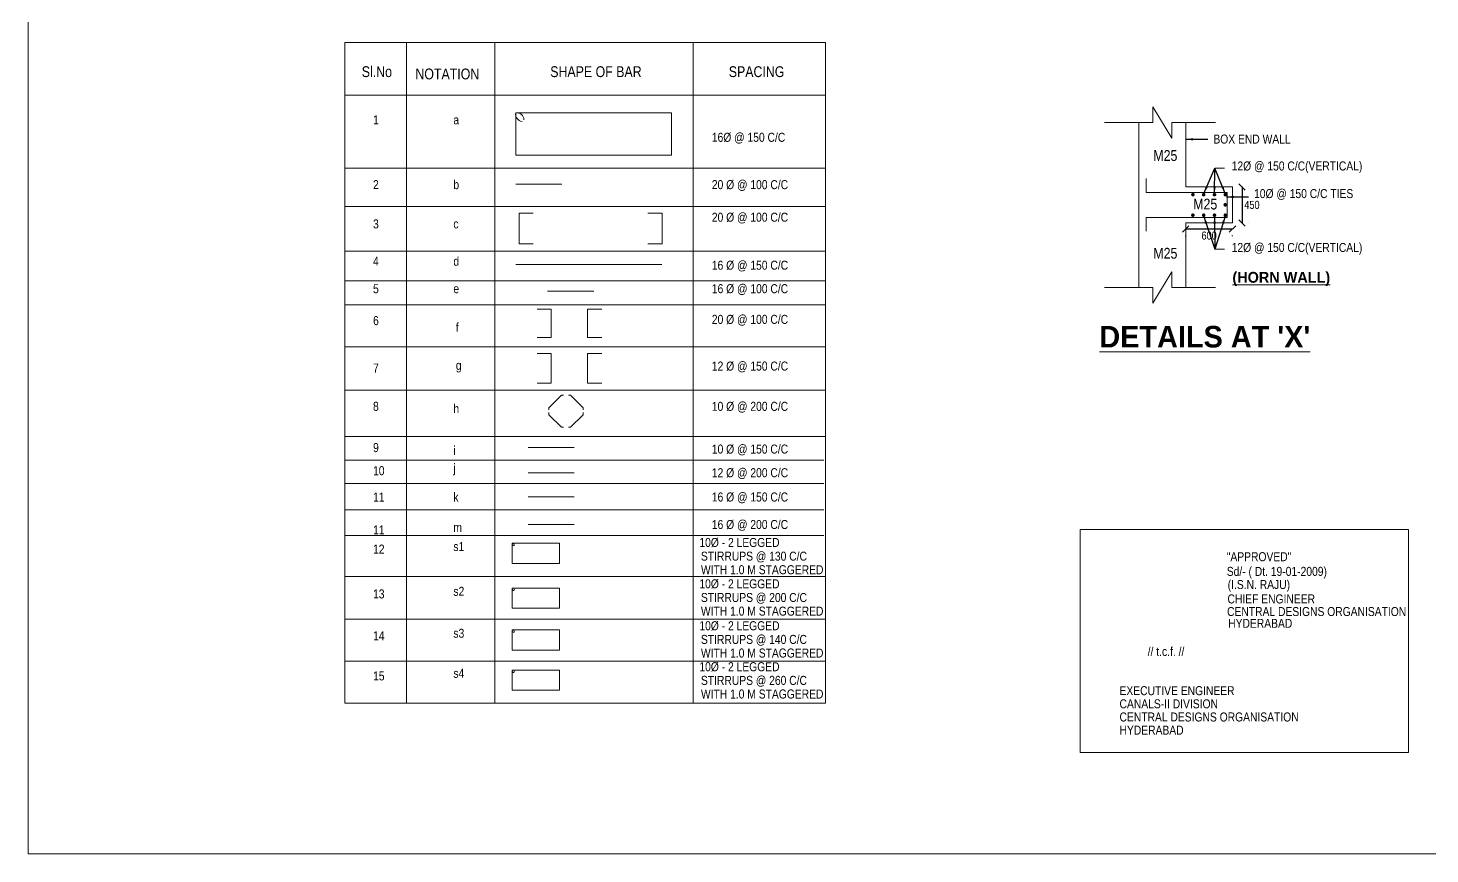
# Model space of a CAD drawing. Header units: inches. Extents: x -23 to 577, y 120 to 570.
# Drawn here: x -23.1 to 366.6, y 120.1 to 349.9 of the extents above; entities that cross this region are included whole.
import ezdxf

# ---------------------------------------------------------------- set-up
doc = ezdxf.new("R2010")
doc.units = ezdxf.units.IN
doc.header["$MEASUREMENT"] = 0
for name, color, linetype in [('DIM', 10, 'Continuous'), ('LEADER', 4, 'Continuous'), ('shape of bar', 5, 'Continuous'), ('STEEL', 5, 'Continuous'), ('TEXT_NAME', 5, 'Continuous'), ('TEXT_STEEL', 7, 'Continuous')]:
    doc.layers.add(name, color=color, linetype=linetype)
doc.styles.add('ARIAL NARROW', font='ARIALN.TTF')
doc.styles.add('arn', font='ARIALN.TTF')
doc.styles.add('CITYBLUEPR', font='cityb___.ttf')
doc.dimstyles.new('STANDARD$0', dxfattribs={"dimscale": 88.888889, "dimtxt": 0.02, "dimasz": 0.02, "dimexe": 0.05, "dimexo": 0.1, "dimgap": 0.002, "dimtad": 2, "dimdec": 0, "dimzin": 1, "dimdsep": 46, "dimtxsty": 'Standard', "dimblk": 'OBLIQUE', "dimcen": 0.09, "dimadec": 0, "dimazin": 0, "dimtfac": 1, "dimtdec": 4, "dimtofl": 0, "dimtmove": 0, "dimatfit": 3, "dimfxl": 1, "dimtolj": 1, "dimtzin": 1, "dimarcsym": 0})
doc.dimstyles.new('STANDARD$7', dxfattribs={"dimtxt": 2, "dimasz": 2, "dimexe": 1.25, "dimexo": 0.625, "dimtad": 1, "dimdec": 0, "dimlfac": 0.5, "dimdsep": 46, "dimtxsty": 'Standard', "dimblk": 'OBLIQUE', "dimcen": 2.5, "dimadec": 0, "dimazin": 0, "dimtfac": 1, "dimtdec": 0, "dimtmove": 0, "dimatfit": 3, "dimfxl": 1, "dimtolj": 1, "dimtzin": 0, "dimarcsym": 0})

# ---------------------------------------------------------------- blocks, each defined once
blk = doc.blocks.new('_Oblique')
at = {"color": 0, "linetype": 'ByBlock', "lineweight": -2}
blk.add_line((-0.5, -0.5), (0.5, 0.5), dxfattribs=at)
blk = doc.blocks.new('*D28')
at = {"layer": 'Defpoints', "color": 0, "transparency": 16777216}
for p in [(311.7, 305.71), (311.7, 295.71), (314.34, 295.71)]:
    blk.add_point(p, dxfattribs=at)
at = {"layer": 'DIM', "color": 0, "lineweight": -2, "transparency": 16777216}
for p, q in [((314.34, 305.71), (314.34, 295.71)), ((316.15, 305.71), (316.12, 305.71)), ((316.15, 295.71), (316.12, 295.71))]:
    blk.add_line(p, q, dxfattribs=at)
at = {"layer": 'DIM', "color": 0, "lineweight": -2, "transparency": 16777216, "xscale": 1.777777777777778, "yscale": 1.777777777777778, "zscale": 1.777777777777778}
for p, rotation in [((314.34, 305.71), 90), ((314.34, 295.71), 270)]:
    blk.add_blockref('_Oblique', p, dxfattribs=dict(at, rotation=rotation))
at = {"layer": 'DIM', "color": 0, "lineweight": 9, "transparency": 16777216, "insert": (317.1, 300.71), "char_height": 2.222, "attachment_point": 5, "style": 'ARIAL NARROW'}
blk.add_mtext('\\A1;450', dxfattribs=at)
blk = doc.blocks.new('*D29')
at = {"layer": 'Defpoints', "color": 0, "transparency": 16777216}
for p in [(298.7, 296.44), (311.7, 296.44), (311.7, 294.02)]:
    blk.add_point(p, dxfattribs=at)
at = {"layer": 'DIM', "color": 0, "lineweight": -2, "transparency": 16777216}
for p, q in [((298.7, 294.02), (311.7, 294.02)), ((298.7, 292), (298.7, 292.24)), ((311.7, 292), (311.7, 292.24))]:
    blk.add_line(p, q, dxfattribs=at)
at = {"layer": 'DIM', "color": 0, "lineweight": -2, "transparency": 16777216, "xscale": 1.777777777777778, "yscale": 1.777777777777778, "zscale": 1.777777777777778, "rotation": 180}
blk.add_blockref('_Oblique', (298.7, 294.02), dxfattribs=at)
at = {"layer": 'DIM', "color": 0, "lineweight": -2, "transparency": 16777216, "xscale": 1.777777777777778, "yscale": 1.777777777777778, "zscale": 1.777777777777778}
blk.add_blockref('_Oblique', (311.7, 294.02), dxfattribs=at)
at = {"layer": 'DIM', "color": 0, "lineweight": 9, "transparency": 16777216, "insert": (305.2, 292.17), "char_height": 2.222, "attachment_point": 5, "style": 'ARIAL NARROW'}
blk.add_mtext('\\A1;600', dxfattribs=at)

msp = doc.modelspace()

# ---------------------------------------------------------------- linework, layer by layer
at = {"color": 0, "lineweight": 9}
for p, q in [((-23.15, 570.15), (-23.15, 120.15)), ((289.51, 323.64), (289.51, 327.99)), ((289.51, 327.99), (294.79, 319.29)), ((289.51, 323.64), (276.13, 323.64)), ((285.7, 323.64), (285.7, 277.77)), ((306.94, 323.64), (294.79, 323.64)), ((294.79, 319.29), (294.79, 323.64)), ((298.7, 323.64), (298.7, 305.71)), ((298.7, 305.71), (311.7, 305.71)), ((311.7, 305.71), (311.7, 295.71)), ((298.7, 295.71), (311.7, 295.71)), ((298.7, 295.71), (298.7, 277.77)), ((289.51, 273.42), (294.79, 282.12)), ((294.79, 282.12), (294.79, 277.77)), ((289.51, 277.77), (276.13, 277.77)), ((289.51, 277.77), (289.51, 273.42)), ((306.94, 277.77), (294.79, 277.77)), ((269.32, 210.46), (360.59, 210.46)), ((269.32, 210.46), (269.32, 148.4)), ((360.59, 210.46), (360.59, 148.4)), ((269.32, 148.4), (360.59, 148.4)), ((-23.15, 120.15), (576.85, 120.15))]:
    msp.add_line(p, q, dxfattribs=at)
at = {"layer": 'LEADER', "color": 0, "lineweight": 9}
for p, q in [((306.76, 310.91), (309.45, 310.91)), ((306.76, 288.4), (309.45, 288.4))]:
    msp.add_line(p, q, dxfattribs=at)
at = {"layer": 'shape of bar', "color": 0, "lineweight": 9}
for p, q in [((112.44, 326.34), (155.72, 326.34)), ((112.44, 326.34), (112.44, 314.59)), ((155.72, 326.34), (155.72, 314.59)), ((112.44, 314.59), (155.72, 314.59)), ((112.44, 306.46), (125.26, 306.46)), ((113.35, 298.42), (117.3, 298.42)), ((113.35, 298.42), (113.35, 289.88)), ((153.15, 298.42), (149.2, 298.42)), ((153.15, 298.42), (153.15, 289.88)), ((113.35, 289.88), (117.3, 289.88)), ((153.15, 289.88), (149.2, 289.88)), ((112.44, 284.16), (153.03, 284.16)), ((121.3, 276.7), (134.12, 276.7)), ((122.31, 271.68), (118.36, 271.68)), ((122.31, 271.68), (122.31, 263.87)), ((132.38, 271.68), (132.38, 263.87)), ((132.38, 271.68), (136.33, 271.68)), ((122.31, 263.87), (118.36, 263.87)), ((132.38, 263.87), (136.33, 263.87)), ((122.31, 259.4), (118.36, 259.4)), ((122.31, 259.4), (122.31, 251.14)), ((132.38, 259.4), (132.38, 251.14)), ((132.38, 259.4), (136.33, 259.4)), ((122.31, 251.14), (118.36, 251.14)), ((132.38, 251.14), (136.33, 251.14)), ((121.64, 244.29), (125.12, 247.76)), ((125.12, 247.76), (125.74, 247.76)), ((127.69, 247.76), (127.07, 247.76)), ((131.17, 244.29), (127.69, 247.76)), ((121.64, 244.29), (121.64, 243.66)), ((121.64, 242.35), (121.64, 242.97)), ((121.64, 242.35), (125.12, 238.87)), ((131.17, 242.35), (127.69, 238.87)), ((131.17, 244.29), (131.17, 243.66)), ((131.17, 242.35), (131.17, 242.97)), ((125.12, 238.87), (125.74, 238.87)), ((127.69, 238.87), (127.07, 238.87)), ((115.91, 233.21), (128.71, 233.21)), ((115.91, 226.22), (128.71, 226.22)), ((115.91, 219.47), (128.71, 219.47)), ((115.91, 211.82), (128.71, 211.82)), ((111.42, 206.58), (111.42, 200.97)), ((111.42, 206.58), (124.64, 206.58)), ((124.64, 206.58), (124.64, 200.97)), ((111.42, 200.97), (124.64, 200.97)), ((111.42, 194.12), (111.42, 188.51)), ((111.42, 194.12), (124.64, 194.12)), ((124.64, 194.12), (124.64, 188.51)), ((111.42, 188.51), (124.64, 188.51)), ((111.42, 182.46), (111.42, 176.85)), ((111.42, 182.46), (124.64, 182.46)), ((124.64, 182.46), (124.64, 176.85)), ((111.42, 176.85), (124.64, 176.85)), ((111.42, 171.32), (111.42, 165.71)), ((111.42, 171.32), (124.64, 171.32)), ((124.64, 171.32), (124.64, 165.71)), ((111.42, 165.71), (124.64, 165.71))]:
    msp.add_line(p, q, dxfattribs=at)
for centre, radius, start, end in [((114.45, 325.95), 2.05, 168.9886, 262.478), ((112.68, 324.31), 2.05, 3.2812, 96.7706), ((112.02, 206.47), 0.615, 168.9886, 262.478), ((111.49, 205.97), 0.615, 3.2812, 96.7706), ((112.02, 194.01), 0.615, 168.9886, 262.478), ((111.49, 193.51), 0.615, 3.2812, 96.7706), ((112.02, 182.35), 0.615, 168.9886, 262.478), ((111.49, 181.85), 0.615, 3.2812, 96.7706), ((112.02, 171.2), 0.615, 168.9886, 262.478), ((111.49, 170.7), 0.615, 3.2812, 96.7706)]:
    msp.add_arc(centre, radius, start, end, dxfattribs=at)
at = {"layer": 'STEEL', "color": 0, "lineweight": 9}
for p, q in [((64.96, 345.93), (64.96, 162.07)), ((64.96, 345.93), (198.54, 345.93)), ((82.06, 345.93), (82.06, 162.07)), ((106.6, 345.93), (106.6, 162.07)), ((161.73, 345.93), (161.73, 162.07)), ((198.54, 345.93), (198.54, 162.07)), ((198.54, 331.25), (64.96, 331.25)), ((64.96, 310.93), (198.54, 310.93)), ((287.7, 308.04), (287.7, 304.21)), ((287.7, 304.21), (310.2, 304.21)), ((310.2, 304.21), (310.2, 297.21)), ((64.96, 300.23), (198.54, 300.23)), ((287.7, 297.21), (310.2, 297.21)), ((287.7, 293.38), (287.7, 297.21)), ((64.96, 287.81), (198.54, 287.81)), ((64.96, 279.63), (198.54, 279.63)), ((64.96, 272.94), (198.54, 272.94)), ((64.96, 261.23), (198.54, 261.23)), ((64.96, 249.16), (198.54, 249.16)), ((64.96, 236.32), (198.54, 236.32)), ((64.96, 229.67), (198.06, 229.67)), ((64.96, 223.24), (198.06, 223.24)), ((64.96, 215.91), (198.06, 215.91)), ((64.96, 208.73), (198.06, 208.73)), ((64.96, 197.34), (198.54, 197.34)), ((64.96, 185.46), (198.54, 185.46)), ((64.96, 173.8), (198.54, 173.8)), ((64.96, 162.07), (198.54, 162.07))]:
    msp.add_line(p, q, dxfattribs=at)
at = {"layer": 'STEEL', "color": 0, "lineweight": 9, "const_width": 0.493, "elevation": 18.8}
for points in [[(300.44, 303.56, 1), (300.94, 303.56, 1)], [(303.44, 303.56, 1), (303.94, 303.56, 1)], [(306.44, 303.56, 1), (306.94, 303.56, 1)], [(309.44, 303.56, 1), (309.94, 303.56, 1)], [(309.44, 300.74, 1), (309.94, 300.74, 1)], [(300.44, 297.85, -1), (300.94, 297.85, -1)], [(303.44, 297.85, -1), (303.94, 297.85, -1)], [(306.44, 297.85, -1), (306.94, 297.85, -1)], [(309.44, 297.85, -1), (309.94, 297.85, -1)]]:
    msp.add_lwpolyline(points, format="xyb", close=True, dxfattribs=at)

# ---------------------------------------------------------------- texts
at = {"color": 0, "lineweight": 9, "style": 'arn'}
for s, p in [('"APPROVED"', (310.1, 201.6)), ('Sd/- ( Dt. 19-01-2009)', (310.1, 197.51)), ('(I.S.N. RAJU)', (310.36, 193.85)), ('CHIEF ENGINEER', (310.3, 189.85)), ('CENTRAL DESIGNS ORGANISATION', (310.19, 186.34)), ('HYDERABAD', (310.5, 183.06)), ('// t.c.f. //', (288.12, 175.22)), ('EXECUTIVE ENGINEER', (280.29, 164.33)), ('CANALS-II DIVISION', (280.29, 160.67)), ('CENTRAL DESIGNS ORGANISATION', (280.29, 157.01)), ('HYDERABAD', (280.29, 153.35))]:
    msp.add_text(s, height=2.5, dxfattribs=at).set_placement(p)
at = {"layer": 'STEEL', "color": 0, "lineweight": 9, "style": 'ARIAL NARROW'}
for s, p in [('1', (72.77, 323.13)), ('a', (95.1, 323.13)), ('16%%C @ 150 C/C', (166.95, 318.27)), ('2', (72.77, 305.11)), ('b', (95.1, 305.11)), ('20 %%C @ 100 C/C', (166.95, 305.11)), ('3', (72.77, 294.19)), ('20 %%C @ 100 C/C', (166.95, 296.04)), ('c', (95.1, 294.19)), ('4', (72.77, 283.8)), ('d', (95.1, 283.8)), ('16 %%C @ 150 C/C', (166.95, 282.69)), ('5', (72.77, 276.16)), ('e', (95.1, 276.16)), ('16 %%C @ 100 C/C', (166.95, 276.16)), ('6', (72.77, 267.28)), ('20 %%C @ 100 C/C', (166.95, 267.62)), ('f', (95.78, 265.43)), ('12 %%C @ 150 C/C', (166.95, 254.63)), ('7', (72.77, 254.09)), ('g', (95.78, 254.84)), ('8', (72.77, 243.44)), ('10 %%C @ 200 C/C', (166.95, 243.43)), ('h', (95.1, 242.79)), ('9', (72.77, 231.96)), ('10 %%C @ 150 C/C', (166.95, 231.54)), ('i', (95.1, 231.16)), ('10', (72.77, 225.53)), ('j', (95.1, 226.25)), ('12 %%C @ 200 C/C', (166.95, 224.96)), ('11', (72.77, 218.2)), ('k', (95.1, 218.18)), ('16 %%C @ 150 C/C', (166.95, 218.21)), ('11', (72.77, 209.04)), ('m', (95.1, 209.76)), ('16 %%C @ 200 C/C', (166.95, 210.56)), ('s1', (95.1, 204.43)), ('10%%C - 2 LEGGED', (163.49, 205.56)), ('12', (72.77, 203.71)), ('STIRRUPS @ 130 C/C', (163.92, 201.75)), ('WITH 1.0 M STAGGERED', (163.92, 197.97)), ('10%%C - 2 LEGGED', (163.49, 194.05)), ('13', (72.77, 191.25)), ('s2', (95.1, 191.97)), ('STIRRUPS @ 200 C/C', (163.92, 190.25)), ('WITH 1.0 M STAGGERED', (163.92, 186.46)), ('10%%C - 2 LEGGED', (163.49, 182.39)), ('14', (72.77, 179.59)), ('s3', (95.1, 180.31)), ('STIRRUPS @ 140 C/C', (163.92, 178.59)), ('WITH 1.0 M STAGGERED', (163.92, 174.8)), ('s4', (95.1, 169.16)), ('10%%C - 2 LEGGED', (163.49, 170.99)), ('15', (72.77, 168.44)), ('STIRRUPS @ 260 C/C', (163.92, 167.19)), ('WITH 1.0 M STAGGERED', (163.92, 163.4))]:
    msp.add_text(s, height=2.5, dxfattribs=at).set_placement(p)
at = {"layer": 'TEXT_NAME', "color": 0, "lineweight": 9}
for s, height, style, p in [('Sl.No     ', 3, 'ARIAL NARROW', (69.63, 336.28)), ('SHAPE OF BAR', 3, 'ARIAL NARROW', (122.03, 336.28)), ('SPACING', 3, 'ARIAL NARROW', (171.66, 336.28)), ('NOTATION', 3, 'ARIAL NARROW', (84.54, 335.64)), ('M25', 3, 'ARIAL NARROW', (289.69, 312.95)), ('M25', 3, 'ARIAL NARROW', (300.77, 299.45)), ('M25', 3, 'ARIAL NARROW', (289.69, 285.76)), ('%%U(HORN WALL)', 3, 'CITYBLUEPR', (311.67, 279.07)), ("%%UDETAILS AT 'X'", 6, 'CITYBLUEPR', (274.68, 261.05))]:
    msp.add_text(s, height=height, dxfattribs=dict(at, style=style)).set_placement(p)
at = {"layer": 'TEXT_STEEL', "color": 0, "lineweight": 9, "style": 'ARIAL NARROW'}
for s, p in [('BOX END WALL', (306.38, 317.78)), ('12%%C @ 150 C/C(VERTICAL)', (311.47, 310.3)), ('10%%C @ 150 C/C TIES', (317.69, 302.62)), ('12%%C @ 150 C/C(VERTICAL)', (311.47, 287.63))]:
    msp.add_text(s, height=2.5, dxfattribs=at).set_placement(p)

# ---------------------------------------------------------------- dimensions: what is measured, and where the dimension line sits
at = {"layer": 'DIM', "color": 0, "lineweight": 9}
dim = msp.add_linear_dim(base=(314.34, 295.71), p1=(311.7, 305.71), p2=(311.7, 295.71), angle=90, text='450', dimstyle='STANDARD$0', override={"dimtxt": 0.025, "dimexe": 0.02, "dimexo": 0.05, "dimgap": 0.008, "dimtih": 1, "dimtxsty": 'ARIAL NARROW'}, dxfattribs=at)
dim.commit()
dim.dimension.update_dxf_attribs({"geometry": '*D28', "text_midpoint": (317.1, 300.71)})
dim = msp.add_linear_dim(base=(311.7, 294.02), p1=(298.7, 296.44), p2=(311.7, 296.44), text='600', dimstyle='STANDARD$0', override={"dimtxt": 0.025, "dimexe": 0.02, "dimexo": 0.05, "dimgap": 0.008, "dimtih": 1, "dimtxsty": 'ARIAL NARROW'}, dxfattribs=at)
dim.commit()
dim.dimension.update_dxf_attribs({"geometry": '*D29', "text_midpoint": (305.2, 292.17)})

# ---------------------------------------------------------------- leaders
at = {"layer": 'LEADER', "color": 0, "lineweight": 9}
for points in [[(298.7, 318.96), (304.84, 318.96)], [(303.74, 303.93), (306.76, 310.91)], [(306.72, 303.93), (306.76, 310.91)], [(309.67, 303.93), (306.76, 310.91)], [(310.01, 302.93), (316.16, 302.93)], [(303.74, 297.49), (306.76, 288.4)], [(306.72, 297.49), (306.76, 288.4)], [(309.67, 297.49), (306.76, 288.4)]]:
    msp.add_leader(points, dimstyle='STANDARD$7', override={"dimtad": 0}, dxfattribs=at)

doc.saveas('drawing.dxf')
